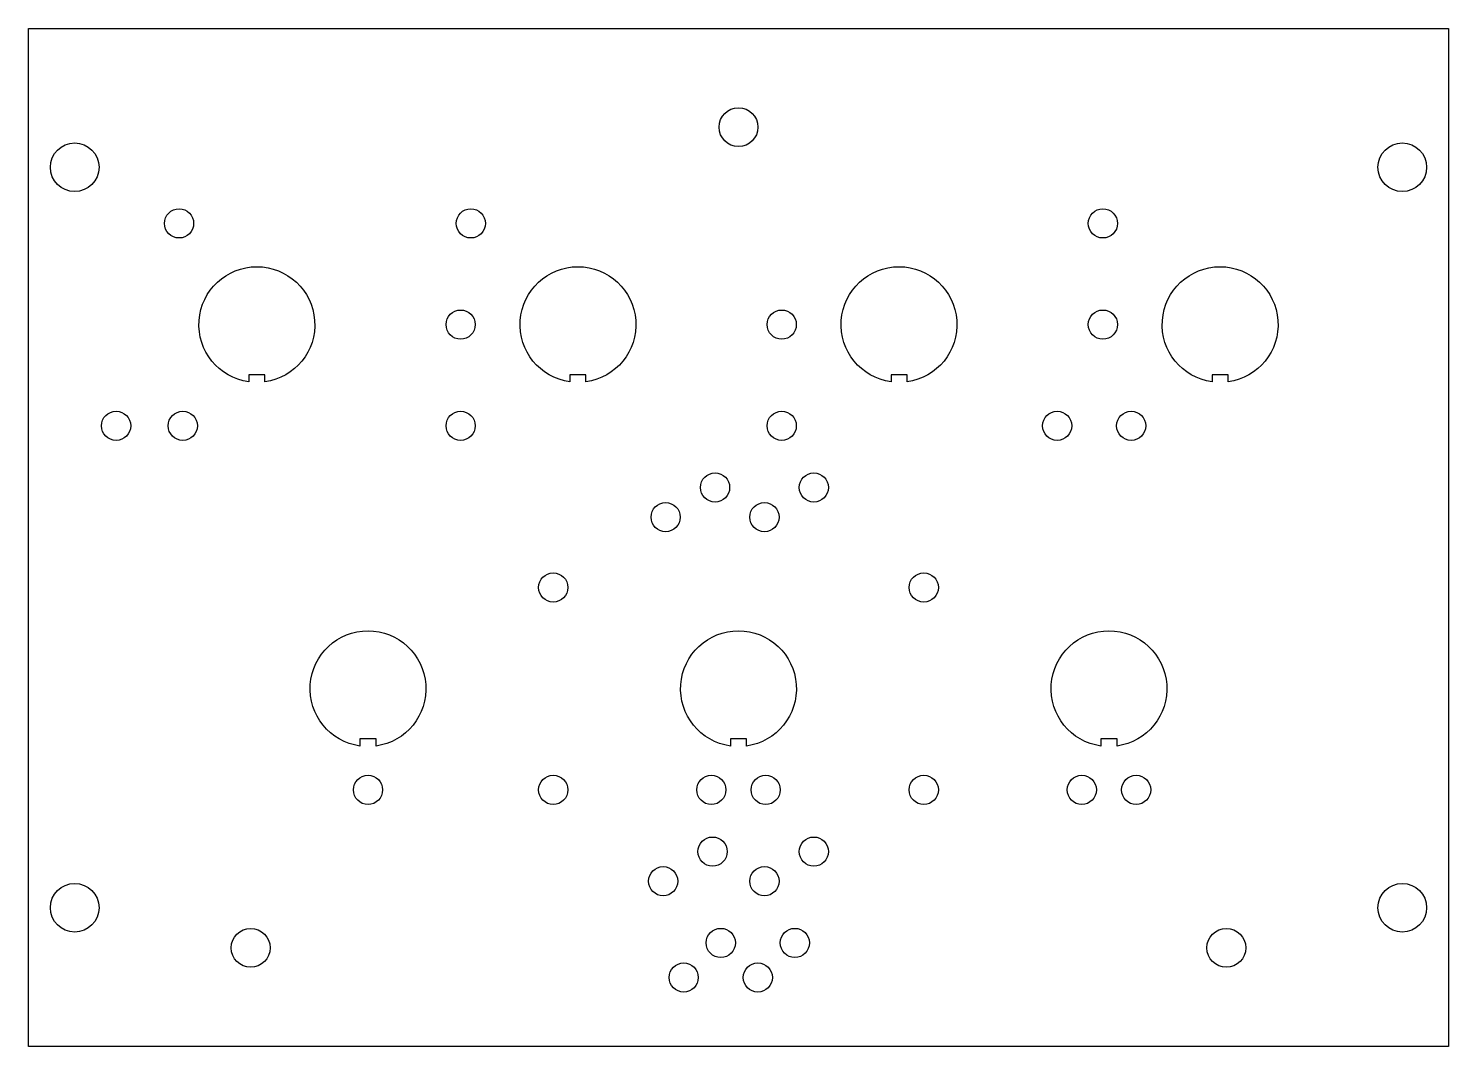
# Model space of a CAD drawing. Header units: inches. Extents: x -5.75 to 0, y 0 to 4.12.
import ezdxf

# ---------------------------------------------------------------- set-up
doc = ezdxf.new("R2010")
doc.units = ezdxf.units.IN
doc.layers.get('0').update_dxf_attribs({"linetype": 'CONTINUOUS'})

msp = doc.modelspace()

# ---------------------------------------------------------------- linework, layer by layer
for p, q in [((-5.75, 0), (-5.75, 4.125)), ((-5.75, 4.125), (0, 4.125)), ((0, 4.125), (0, 0)), ((0, 0), (-5.75, 0))]:
    msp.add_line(p, q)
for points in [[(-4.8575, 2.6928, -14.361137), (-4.7925, 2.6928), (-4.7925, 2.7215), (-4.8575, 2.7215)], [(-3.5575, 2.6928, -14.361137), (-3.4925, 2.6928), (-3.4925, 2.7215), (-3.5575, 2.7215)], [(-2.2575, 2.6928, -14.361137), (-2.1925, 2.6928), (-2.1925, 2.7215), (-2.2575, 2.7215)], [(-0.9575, 2.6928, -14.361137), (-0.8925, 2.6928), (-0.8925, 2.7215), (-0.9575, 2.7215)], [(-4.4075, 1.2178, -14.361137), (-4.3425, 1.2178), (-4.3425, 1.2465), (-4.4075, 1.2465)], [(-2.9075, 1.2178, -14.361137), (-2.8425, 1.2178), (-2.8425, 1.2465), (-2.9075, 1.2465)], [(-1.4075, 1.2178, -14.361137), (-1.3425, 1.2178), (-1.3425, 1.2465), (-1.4075, 1.2465)]]:
    msp.add_lwpolyline(points, format="xyb", close=True)
for centre, radius in [((-2.875, 3.725), 0.0787), ((-5.5625, 3.5625), 0.0984), ((-0.1875, 3.5625), 0.0984), ((-5.14, 3.335), 0.0591), ((-3.9588, 3.335), 0.0591), ((-1.3997, 3.335), 0.0591), ((-4, 2.925), 0.0591), ((-2.7, 2.925), 0.0591), ((-1.3997, 2.925), 0.0591), ((-5.395, 2.515), 0.0591), ((-5.125, 2.515), 0.0591), ((-4, 2.515), 0.0591), ((-2.7, 2.515), 0.0591), ((-1.585, 2.515), 0.0591), ((-1.285, 2.515), 0.0591), ((-2.97, 2.2652), 0.0591), ((-2.57, 2.2652), 0.0591), ((-3.17, 2.145), 0.0591), ((-2.77, 2.145), 0.0591), ((-3.625, 1.86), 0.0591), ((-2.125, 1.86), 0.0591), ((-4.375, 1.04), 0.0591), ((-3.625, 1.04), 0.0591), ((-2.985, 1.04), 0.0591), ((-2.765, 1.04), 0.0591), ((-2.125, 1.04), 0.0591), ((-1.485, 1.04), 0.0591), ((-1.265, 1.04), 0.0591), ((-2.98, 0.79), 0.0591), ((-2.57, 0.79), 0.0591), ((-3.18, 0.67), 0.0591), ((-2.77, 0.67), 0.0591), ((-5.5625, 0.5625), 0.0984), ((-0.1875, 0.5625), 0.0984), ((-4.85, 0.4), 0.0787), ((-2.9469, 0.42), 0.0591), ((-2.6469, 0.42), 0.0591), ((-0.9, 0.4), 0.0787), ((-3.0969, 0.28), 0.0591), ((-2.7969, 0.28), 0.0591)]:
    msp.add_circle(centre, radius)

doc.saveas('drawing.dxf')
